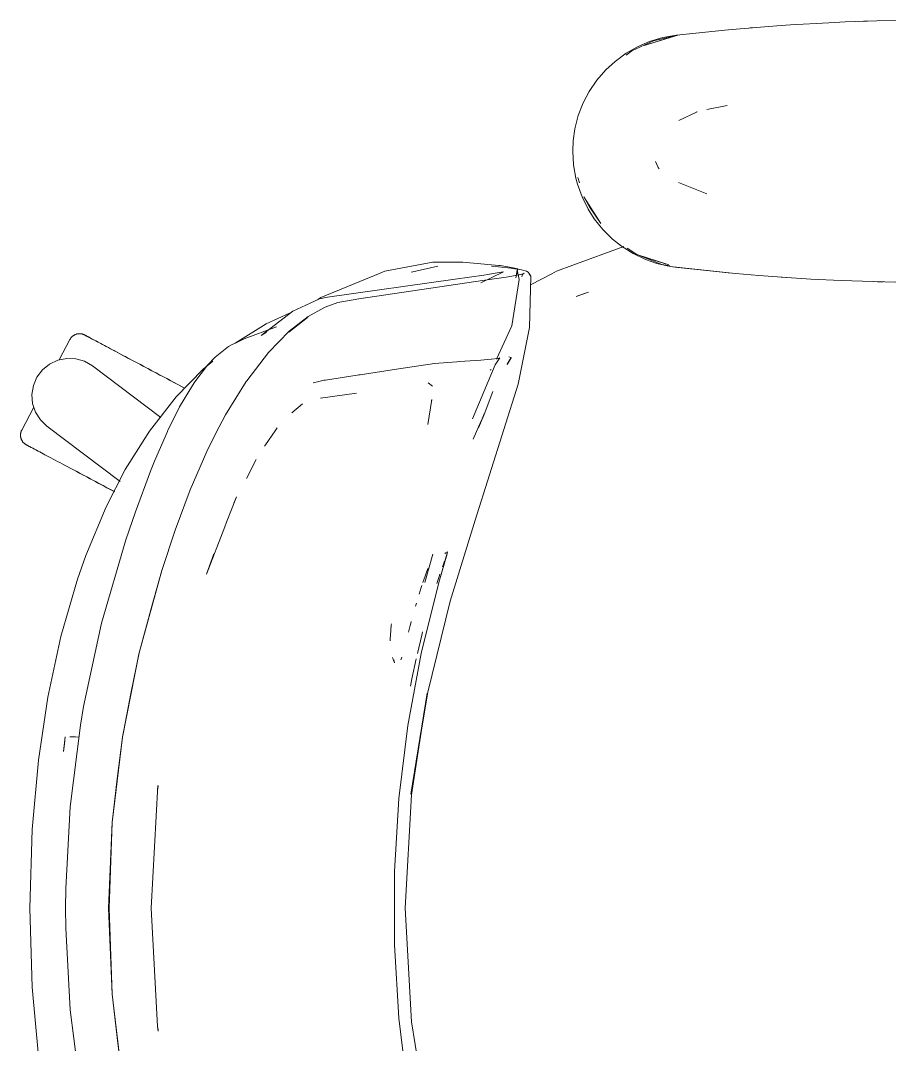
# Model space of a CAD drawing. Header units: millimetres. Extents: x 155927 to 326028, y -36033 to 97293.
# Drawn here: x 163894.2 to 164215.7, y 17334.7 to 17713.5 of the extents above; entities that cross this region are included whole.
import ezdxf

# ---------------------------------------------------------------- set-up
doc = ezdxf.new("R2010")
doc.units = ezdxf.units.MM
doc.header["$MEASUREMENT"] = 0
doc.layers.add('G-IMPT', color=8, linetype='CONTINUOUS', lineweight=9)
doc.layers.add('I-FURN', color=8, linetype='CONTINUOUS', lineweight=9)

msp = doc.modelspace()

# ---------------------------------------------------------------- linework, layer by layer
at = {"layer": 'G-IMPT'}
for p, q in [((164173.98, 17711.55), (164158.92, 17710.3)), ((164173.98, 17711.55), (164179.07, 17711.87)), ((164179.07, 17711.87), (164193.21, 17712.68)), ((164199.23, 17712.94), (164193.21, 17712.68)), ((164199.23, 17712.94), (164210.99, 17713.32)), ((164204.12, 17713.08), (164206.05, 17713.19)), ((164206.05, 17713.19), (164207.55, 17713.2)), ((164219.41, 17713.49), (164210.99, 17713.32)), ((164137.38, 17708.05), (164124.92, 17704.22)), ((164128.41, 17706), (164136.81, 17707.92)), ((164136.87, 17708.05), (164131.82, 17707.15)), ((164137.38, 17708.05), (164134.06, 17707.13)), ((164154.79, 17709.95), (164136.87, 17708.05)), ((164158.92, 17710.3), (164154.79, 17709.95)), ((164165.8, 17710.89), (164164.12, 17710.73)), ((164122.72, 17703.88), (164118.28, 17701.36)), ((164128.41, 17706), (164120.35, 17702.27)), ((164122.72, 17703.88), (164126.96, 17705.69)), ((164124.92, 17704.22), (164134.06, 17707.13)), ((164126.96, 17705.69), (164131.82, 17707.15)), ((164114.2, 17698.37), (164118.28, 17701.36)), ((164118.24, 17700.67), (164120.35, 17702.27)), ((164114.2, 17698.37), (164110.76, 17695.2)), ((164107.44, 17691.37), (164110.76, 17695.2)), ((164104.61, 17687.2), (164107.44, 17691.37)), ((164104.61, 17687.2), (164102.42, 17683.04)), ((164102.42, 17683.04), (164100.58, 17678.32)), ((164155.58, 17682.08), (164148.15, 17680.51)), ((164099.32, 17673.46), (164100.58, 17678.32)), ((164137.75, 17676.47), (164144.53, 17679.74)), ((164144.25, 17679.66), (164144.53, 17679.74)), ((164099.32, 17673.46), (164098.67, 17668.94)), ((164098.5, 17665.1), (164098.67, 17668.94)), ((164098.5, 17665.1), (164098.8, 17660.06)), ((164098.8, 17660.06), (164099.68, 17655.11)), ((164129.12, 17661.27), (164130.13, 17659.05)), ((164130.13, 17659.05), (164130.43, 17658.6)), ((164099.68, 17655.11), (164100.24, 17652.98)), ((164101.04, 17653.42), (164100.42, 17655.44)), ((164101.95, 17648.21), (164100.24, 17652.98)), ((164148.08, 17649.38), (164137.66, 17653.52)), ((164101.95, 17648.21), (164104.19, 17643.7)), ((164102.6, 17648.3), (164104.76, 17644.62)), ((164102.6, 17648.3), (164108.92, 17638.35)), ((164104.19, 17643.7), (164106.46, 17640.15)), ((164104.76, 17644.62), (164108.92, 17638.35)), ((164109.65, 17636.17), (164106.46, 17640.15)), ((164109.65, 17636.17), (164113.26, 17632.62)), ((164113.26, 17632.62), (164116.56, 17630)), ((164117.46, 17629.88), (164098.52, 17622.94)), ((164120.89, 17627.27), (164116.56, 17630)), ((164122.21, 17626.88), (164118.63, 17629.3)), ((164046.74, 17624.04), (164029.04, 17620.8)), ((164046.74, 17624.04), (164053.71, 17624.06)), ((164053.71, 17624.06), (164057.88, 17624.07)), ((164061.83, 17623.72), (164057.88, 17624.07)), ((164120.89, 17627.27), (164125.47, 17625.08)), ((164131.43, 17623.27), (164122.21, 17626.88)), ((164122.21, 17626.88), (164124.92, 17625.98)), ((164122.21, 17626.88), (164134.06, 17623.06)), ((164124.92, 17625.98), (164134.06, 17623.06)), ((164125.47, 17625.08), (164129.6, 17623.63)), ((164029.04, 17620.8), (164025.18, 17619.21)), ((164039.3, 17620.58), (164038.72, 17620.43)), ((164048.6, 17622.63), (164039.3, 17620.58)), ((164071.16, 17622.92), (164061.83, 17623.72)), ((164072.86, 17620.48), (164064.46, 17616.49)), ((164066.98, 17619.51), (164072, 17620.34)), ((164070.99, 17622.4), (164068.4, 17622.61)), ((164075.67, 17621.88), (164070.99, 17622.4)), ((164071.16, 17622.92), (164071.63, 17622.88)), ((164071.63, 17622.88), (164075.88, 17622.07)), ((164072.86, 17620.48), (164072, 17620.34)), ((164076.29, 17621.81), (164075.67, 17621.88)), ((164075.88, 17622.07), (164078.2, 17621.62)), ((164076.29, 17621.81), (164079.57, 17621.27)), ((164077.47, 17618.34), (164078.2, 17621.62)), ((164077.47, 17618.34), (164077.96, 17621.21)), ((164077.96, 17621.21), (164078.65, 17617.63)), ((164081.43, 17620.72), (164079.57, 17621.27)), ((164081.43, 17620.72), (164081.97, 17620.4)), ((164081.97, 17620.4), (164082.34, 17619.91)), ((164090.79, 17619.82), (164092.55, 17620.75)), ((164098.52, 17622.94), (164092.55, 17620.75)), ((164134.56, 17622.48), (164129.6, 17623.63)), ((164134.49, 17622.69), (164131.43, 17623.27)), ((164134.56, 17622.48), (164157.52, 17620.02)), ((164134.56, 17622.48), (164137.38, 17622.14)), ((164134.56, 17622.48), (164156, 17620.13)), ((164157.52, 17620.02), (164137.38, 17622.14)), ((164156, 17620.13), (164167.4, 17619.14)), ((164005.37, 17611.02), (164021.82, 17617.82)), ((164055.02, 17617.85), (164007.8, 17611.18)), ((164021.82, 17617.82), (164025.18, 17619.21)), ((164065.98, 17617.46), (164035.11, 17612.91)), ((164055.02, 17617.85), (164065.68, 17619.29)), ((164066.98, 17619.51), (164065.68, 17619.29)), ((164073.83, 17618.58), (164065.98, 17617.46)), ((164080.1, 17619.68), (164073.83, 17618.58)), ((164075.93, 17600.59), (164078.65, 17617.63)), ((164079.48, 17619.52), (164080.58, 17620.07)), ((164079.48, 17619.52), (164080.1, 17619.68)), ((164079.68, 17618.64), (164079.76, 17619.14)), ((164080.08, 17619.68), (164079.76, 17619.14)), ((164080.08, 17619.68), (164080.58, 17620.07)), ((164082.95, 17618.87), (164082.34, 17619.91)), ((164082.47, 17619.28), (164082.34, 17619.91)), ((164082.34, 17619.91), (164082.36, 17619.83)), ((164082.47, 17619.28), (164082.36, 17619.83)), ((164082.56, 17599.88), (164082.95, 17618.87)), ((164082.88, 17615.68), (164090.79, 17619.82)), ((164177.68, 17618.41), (164167.4, 17619.14)), ((164175.64, 17618.55), (164174.22, 17618.68)), ((164175.64, 17618.55), (164177.54, 17618.46)), ((164177.68, 17618.41), (164186.55, 17617.85)), ((164197.86, 17617.31), (164186.55, 17617.85)), ((164197.86, 17617.31), (164205.74, 17617.02)), ((164218.05, 17616.72), (164205.74, 17617.02)), ((164209.61, 17616.94), (164211.27, 17616.86)), ((164211.27, 17616.86), (164213.35, 17616.86)), ((164035.11, 17612.91), (164019.34, 17610.52)), ((164099.82, 17611.34), (164104.29, 17612.98)), ((164104.29, 17612.98), (164100.41, 17611.6)), ((164001.44, 17608.97), (163994.92, 17605.93)), ((164001.44, 17608.97), (164004.81, 17610.53)), ((164004.2, 17610.25), (164005.37, 17611.02)), ((164007.8, 17611.18), (164004.81, 17610.53)), ((164011.67, 17609.22), (164006.88, 17607.46)), ((164011.67, 17609.22), (164019.34, 17610.52)), ((164099.82, 17611.34), (164100.41, 17611.6)), ((163983.22, 17596.99), (163994.92, 17605.93)), ((163993.74, 17605.26), (163985.11, 17601.28)), ((164000.62, 17603.96), (164006.46, 17607.25)), ((164006.46, 17607.25), (164006.88, 17607.46)), ((163985.11, 17601.28), (163973.66, 17594.15)), ((163993.45, 17598.24), (164000.4, 17603.64)), ((164000.62, 17603.96), (163993.66, 17598.54)), ((164000.4, 17603.64), (163997.02, 17601.05)), ((163988.87, 17600.22), (163976.97, 17595.71)), ((163983.22, 17596.99), (163985.25, 17598.15)), ((163985.92, 17590.64), (163993.66, 17598.54)), ((163993.45, 17598.24), (163997.02, 17601.05)), ((164075.93, 17600.59), (164070.32, 17588.24)), ((164082.56, 17599.88), (164078.37, 17578.93)), ((163972.3, 17593.46), (163974.74, 17594.64)), ((163974.74, 17594.64), (163976.97, 17595.71)), ((163971.17, 17592.85), (163966.3, 17588.98)), ((163971.17, 17592.85), (163972.3, 17593.46)), ((163985.92, 17590.64), (163977.9, 17580.21)), ((163961.74, 17584.54), (163965.41, 17587.54)), ((163966.3, 17588.98), (163963.41, 17585.96)), ((164033.28, 17584.57), (164047.35, 17586.6)), ((164047.43, 17586.61), (164047.35, 17586.6)), ((164047.43, 17586.61), (164055.67, 17587.23)), ((164055.67, 17587.23), (164056.66, 17587.3)), ((164056.66, 17587.3), (164064.52, 17587.86)), ((164069.83, 17586.08), (164061.39, 17566.11)), ((164064.52, 17587.86), (164068.39, 17588.16)), ((164068.47, 17588.17), (164068.39, 17588.16)), ((164068.47, 17588.17), (164070.86, 17588.46)), ((164071.59, 17588.75), (164069.83, 17586.08)), ((164070.87, 17588.47), (164070.86, 17588.46)), ((164070.87, 17588.47), (164071.59, 17588.75)), ((164074.2, 17586.29), (164075.73, 17588.78)), ((164075.79, 17588.76), (164074.2, 17586.29)), ((164075.73, 17588.78), (164074.24, 17586.31)), ((164074.86, 17589.05), (164075.73, 17588.78)), ((164075.79, 17588.76), (164075.73, 17588.78)), ((163961.74, 17584.54), (163951.78, 17574.25)), ((163963.41, 17585.96), (163958.69, 17579.83)), ((164018.8, 17582.28), (164007.08, 17580.48)), ((164018.8, 17582.28), (164019.41, 17582.38)), ((164019.92, 17582.46), (164019.41, 17582.38)), ((164033.28, 17584.57), (164019.92, 17582.46)), ((164068.38, 17584.37), (164067.94, 17584.1)), ((163953.1, 17570.54), (163957.83, 17578.54)), ((163958.69, 17579.83), (163957.83, 17578.54)), ((163973.85, 17573.85), (163977.73, 17579.95)), ((163977.73, 17579.95), (163977.9, 17580.21)), ((164002.46, 17579.52), (164004.63, 17579.98)), ((164004.63, 17579.98), (164006.61, 17580.41)), ((164007.08, 17580.48), (164006.61, 17580.41)), ((164046.69, 17578.22), (164045.05, 17579.5)), ((164062.38, 17528.69), (164078.37, 17578.93)), ((164018.5, 17575.6), (164005.15, 17573.82)), ((164065.69, 17567.74), (164068.94, 17576.21)), ((163941.97, 17561.64), (163951.78, 17574.25)), ((163973.85, 17573.85), (163970.08, 17567.62)), ((163994.65, 17568.32), (163998.56, 17571.66)), ((164005.15, 17573.82), (164005.62, 17573.97)), ((164046.34, 17573.27), (164044.94, 17564.11)), ((164046.34, 17573.27), (164046.29, 17572.93)), ((163952.79, 17569.94), (163948.79, 17561.93)), ((163952.79, 17569.94), (163953.1, 17570.54)), ((163966.51, 17560.83), (163970.08, 17567.62)), ((164063.67, 17562.84), (164065.7, 17567.95)), ((164065.7, 17567.95), (164063.67, 17562.83)), ((164065.69, 17567.74), (164063.67, 17562.84)), ((164064.67, 17565.37), (164061.62, 17558.65)), ((163933, 17547.35), (163941.97, 17561.64)), ((163948.57, 17561.49), (163943.8, 17550.53)), ((163948.57, 17561.49), (163948.79, 17561.93)), ((163966.51, 17560.83), (163963.12, 17554.11)), ((163988.38, 17561.69), (163984.88, 17556.56)), ((163988.38, 17561.69), (163989.13, 17562.79)), ((163984.88, 17556.56), (163984.49, 17555.98)), ((163956.95, 17539.88), (163963.12, 17554.11)), ((163943.8, 17550.53), (163942.32, 17546.85)), ((163981.35, 17551.08), (163977.81, 17544.11)), ((163925.91, 17533.57), (163933, 17547.35)), ((163936.72, 17531.78), (163942.32, 17546.85)), ((163951.49, 17525), (163956.95, 17539.88)), ((163970.45, 17527.92), (163974.18, 17537.24)), ((163974.18, 17537.24), (163973.18, 17535)), ((163918.39, 17515.6), (163925.91, 17533.57)), ((163936.72, 17531.78), (163934.38, 17524.96)), ((163963.08, 17508.75), (163969.79, 17526.19)), ((163969.79, 17526.19), (163970.45, 17527.92)), ((164053.2, 17498.71), (164062.38, 17528.69)), ((163933.18, 17521.35), (163934.38, 17524.96)), ((163951.49, 17525), (163946.48, 17510.08)), ((163933.18, 17521.35), (163924.24, 17490.52)), ((163918.39, 17515.6), (163915.32, 17506.87)), ((163963.08, 17508.75), (163965.8, 17516.18)), ((164043.77, 17505.66), (164046.81, 17516.09)), ((164048.97, 17505.67), (164052.24, 17516.89)), ((164048.97, 17505.67), (164052.08, 17516.49)), ((164048.97, 17505.67), (164052.03, 17516.2)), ((164051.15, 17516.35), (164051.76, 17516.73)), ((164051.15, 17516.35), (164051.36, 17516.49)), ((164052.03, 17516.2), (164052.08, 17516.49)), ((164052.24, 17516.89), (164052.1, 17517.13)), ((164044.9, 17510.84), (164044.14, 17508.68)), ((164050.35, 17511.44), (164050.69, 17512.41)), ((164050.69, 17512.41), (164051.09, 17513.48)), ((163915.32, 17506.87), (163909.14, 17485.62)), ((163938.1, 17479.59), (163946.48, 17510.08)), ((163938.1, 17479.59), (163946.52, 17510)), ((163942.75, 17496.83), (163946.52, 17510)), ((164043.88, 17507.96), (164043.11, 17505.66)), ((164043.88, 17507.96), (164044.14, 17508.68)), ((164048.34, 17505.66), (164049.07, 17507.89)), ((164049.36, 17508.69), (164049.07, 17507.89)), ((164042.49, 17503.74), (164041.7, 17501.25)), ((164042.42, 17479.35), (164048.97, 17505.67)), ((164042.73, 17504.52), (164042.49, 17503.74)), ((164048.34, 17505.66), (164048.19, 17505.21)), ((163942.75, 17496.83), (163938.1, 17479.59)), ((164040.71, 17497.95), (164040.38, 17496.83)), ((164053.2, 17498.71), (164044.88, 17465.03)), ((163917.57, 17459.73), (163924.24, 17490.52)), ((164031.1, 17486.1), (164031.38, 17489.81)), ((164031.38, 17489.81), (164031.41, 17490.29)), ((164038.8, 17491.16), (164037.8, 17487.3)), ((164038.8, 17491.16), (164038.41, 17489.64)), ((163909.14, 17485.62), (163904.33, 17463.26)), ((164031.1, 17486.1), (164031, 17484.73)), ((164031, 17484.03), (164031, 17484.73)), ((164041.1, 17479.33), (164042.65, 17486.08)), ((164042.65, 17486.08), (164042.99, 17487.37)), ((163931.92, 17448.46), (163938.14, 17479.7)), ((163938.14, 17479.7), (163931.93, 17448.54)), ((163938.1, 17479.59), (163935.02, 17464.56)), ((164032.53, 17475.94), (164031.85, 17477.89)), ((164032.53, 17475.94), (164032.32, 17476.99)), ((164034.96, 17476.99), (164035.34, 17477.95)), ((164035.2, 17477.54), (164035.34, 17477.95)), ((164042.42, 17479.35), (164037.49, 17452.68)), ((164038.94, 17469.93), (164040.65, 17477.35)), ((164038.47, 17467.3), (164038.94, 17469.93)), ((164044.88, 17465.03), (164038.63, 17427.29)), ((163900.84, 17439.84), (163904.33, 17463.26)), ((163931.92, 17448.46), (163935.02, 17464.56)), ((164038.63, 17427.29), (164044.62, 17464.65)), ((164038.89, 17427.11), (164044.62, 17464.65)), ((163916.39, 17452.81), (163917.57, 17459.73)), ((163912.57, 17422.64), (163916.39, 17452.81)), ((164037.49, 17452.68), (164034.19, 17425.76)), ((163910.74, 17448.54), (163910.09, 17443.13)), ((163910.66, 17446.9), (163910.09, 17443.13)), ((163912.5, 17448.57), (163914.59, 17448.5)), ((163912.5, 17448.57), (163912.61, 17448.57)), ((163915.84, 17448.45), (163914.59, 17448.5)), ((163928.1, 17416.94), (163931.93, 17448.54)), ((163928.14, 17416.9), (163931.92, 17448.46)), ((163929.98, 17432.98), (163931.92, 17448.46)), ((163898.58, 17414.27), (163900.84, 17439.84)), ((163929.98, 17432.98), (163928.14, 17416.9)), ((163942.59, 17385.13), (163945.09, 17430.47)), ((163945.09, 17430.47), (163944.86, 17428.86)), ((163944.86, 17428.86), (163945.1, 17430.16)), ((163945.14, 17430.41), (163945.1, 17430.16)), ((164038.89, 17427.11), (164036.53, 17385.13)), ((164032.54, 17398.69), (164034.19, 17425.76)), ((163910.96, 17392.44), (163912.57, 17422.64)), ((163926.77, 17385.13), (163928.1, 17416.94)), ((163928.14, 17416.9), (163927, 17385.13)), ((163928.14, 17416.9), (163927.46, 17402.01)), ((163897.73, 17385.13), (163898.58, 17414.27)), ((163927.46, 17402.01), (163927, 17385.13)), ((164032.54, 17371.57), (164032.54, 17398.69)), ((163910.96, 17392.44), (163910.86, 17385.13)), ((163898.58, 17355.99), (163897.73, 17385.13)), ((163910.96, 17377.82), (163910.86, 17385.13)), ((163928.1, 17353.31), (163926.77, 17385.13)), ((163927.46, 17368.24), (163927, 17385.13)), ((163928.14, 17353.35), (163927, 17385.13)), ((163942.54, 17385.13), (163944.86, 17341.4)), ((163942.59, 17385.13), (163944.86, 17341.4)), ((164038.89, 17343.14), (164036.53, 17385.13)), ((163910.96, 17377.82), (163912.57, 17347.61)), ((164032.54, 17371.57), (164034.19, 17344.5)), ((163927.46, 17368.24), (163928.14, 17353.35)), ((163900.84, 17330.42), (163898.58, 17355.99)), ((163928.1, 17353.31), (163931.93, 17321.72)), ((163928.14, 17353.35), (163931.92, 17321.8)), ((163928.14, 17353.35), (163929.98, 17337.27)), ((163912.57, 17347.61), (163916.39, 17317.44)), ((164037.49, 17317.58), (164034.19, 17344.5)), ((163944.86, 17341.4), (163945.13, 17339.62)), ((163944.86, 17341.4), (163945.1, 17340.1)), ((163945.14, 17339.85), (163945.1, 17340.1)), ((164044.88, 17305.23), (164038.89, 17343.14)), ((163931.92, 17321.8), (163929.98, 17337.27))]:
    msp.add_line(p, q, dxfattribs=at)
at = {"layer": 'I-FURN'}
for p, q in [((163914.63, 17597.38), (163914.79, 17597.44)), ((163914.79, 17597.44), (163914.94, 17597.49)), ((163914.94, 17597.49), (163915.1, 17597.53)), ((163915.1, 17597.53), (163915.25, 17597.56)), ((163915.25, 17597.56), (163915.41, 17597.59)), ((163915.41, 17597.59), (163915.57, 17597.62)), ((163915.57, 17597.62), (163915.73, 17597.63)), ((163915.73, 17597.63), (163915.89, 17597.64)), ((163915.89, 17597.64), (163916.05, 17597.65)), ((163916.05, 17597.65), (163916.21, 17597.64)), ((163916.21, 17597.64), (163916.38, 17597.63)), ((163916.38, 17597.63), (163916.54, 17597.62)), ((163916.54, 17597.62), (163916.7, 17597.6)), ((163916.7, 17597.6), (163916.85, 17597.57)), ((163916.85, 17597.57), (163917.01, 17597.53)), ((163917.01, 17597.53), (163917.17, 17597.49)), ((163917.17, 17597.49), (163917.32, 17597.44)), ((163917.32, 17597.44), (163917.47, 17597.39)), ((163912.5, 17595.51), (163908.47, 17587.92)), ((163912.5, 17595.51), (163912.58, 17595.65)), ((163912.58, 17595.65), (163912.67, 17595.79)), ((163912.67, 17595.79), (163912.76, 17595.92)), ((163912.76, 17595.92), (163912.85, 17596.05)), ((163912.85, 17596.05), (163912.95, 17596.18)), ((163912.95, 17596.18), (163913.05, 17596.3)), ((163913.05, 17596.3), (163913.16, 17596.42)), ((163913.16, 17596.42), (163913.28, 17596.53)), ((163913.28, 17596.53), (163913.4, 17596.64)), ((163913.4, 17596.64), (163913.52, 17596.74)), ((163913.52, 17596.74), (163913.65, 17596.84)), ((163913.65, 17596.84), (163913.78, 17596.94)), ((163913.78, 17596.94), (163913.91, 17597.03)), ((163913.91, 17597.03), (163914.05, 17597.11)), ((163914.05, 17597.11), (163914.19, 17597.19)), ((163914.19, 17597.19), (163914.34, 17597.26)), ((163914.34, 17597.26), (163914.48, 17597.32)), ((163914.48, 17597.32), (163914.63, 17597.38)), ((163917.47, 17597.39), (163917.62, 17597.33)), ((163917.62, 17597.33), (163917.77, 17597.27)), ((163917.77, 17597.27), (163917.92, 17597.19)), ((163917.92, 17597.19), (163917.95, 17597.17)), ((163917.95, 17597.17), (163917.97, 17597.16)), ((163917.96, 17597.17), (163917.95, 17597.17)), ((163918, 17597.15), (163917.96, 17597.17)), ((163917.97, 17597.16), (163918.03, 17597.13)), ((163918.08, 17597.1), (163918, 17597.15)), ((163918.03, 17597.13), (163918.13, 17597.08)), ((163918.21, 17597.04), (163918.08, 17597.1)), ((163918.13, 17597.08), (163918.27, 17597)), ((163918.37, 17596.95), (163918.21, 17597.04)), ((163918.27, 17597), (163918.45, 17596.91)), ((163918.57, 17596.85), (163918.37, 17596.95)), ((163918.45, 17596.91), (163918.67, 17596.79)), ((163918.81, 17596.72), (163918.57, 17596.85)), ((163918.67, 17596.79), (163918.93, 17596.65)), ((163919.09, 17596.57), (163918.81, 17596.72)), ((163918.93, 17596.65), (163919.23, 17596.5)), ((163919.41, 17596.4), (163919.09, 17596.57)), ((163919.23, 17596.5), (163919.57, 17596.32)), ((163919.76, 17596.21), (163919.41, 17596.4)), ((163919.57, 17596.32), (163919.94, 17596.12)), ((163920.15, 17596), (163919.76, 17596.21)), ((163919.94, 17596.12), (163920.35, 17595.9)), ((163920.58, 17595.77), (163920.15, 17596)), ((163920.35, 17595.9), (163920.79, 17595.66)), ((163921.05, 17595.53), (163920.58, 17595.77)), ((163920.79, 17595.66), (163921.28, 17595.41)), ((163921.55, 17595.26), (163921.05, 17595.53)), ((163921.28, 17595.41), (163921.79, 17595.13)), ((163922.09, 17594.98), (163921.55, 17595.26)), ((163921.79, 17595.13), (163922.34, 17594.84)), ((163922.66, 17594.67), (163922.09, 17594.98)), ((163922.34, 17594.84), (163922.93, 17594.53)), ((163923.26, 17594.35), (163922.66, 17594.67)), ((163923.89, 17594.02), (163923.26, 17594.35)), ((163924.55, 17593.66), (163923.89, 17594.02)), ((163925.25, 17593.29), (163924.55, 17593.66)), ((163925.97, 17592.91), (163925.25, 17593.29)), ((163926.72, 17592.51), (163925.97, 17592.91)), ((163927.5, 17592.1), (163926.72, 17592.51)), ((163928.3, 17591.67), (163927.5, 17592.1)), ((163929.12, 17591.24), (163928.3, 17591.67)), ((163928.67, 17591.47), (163929.51, 17591.03)), ((163929.97, 17590.79), (163929.12, 17591.24)), ((163929.51, 17591.03), (163930.37, 17590.57)), ((163930.84, 17590.32), (163929.97, 17590.79)), ((163930.37, 17590.57), (163931.24, 17590.11)), ((163931.72, 17589.85), (163930.84, 17590.32)), ((163931.24, 17590.11), (163932.14, 17589.63)), ((163932.63, 17589.37), (163931.72, 17589.85)), ((163902.35, 17584.26), (163904.96, 17586.39)), ((163904.96, 17586.39), (163908.01, 17587.83)), ((163908.01, 17587.83), (163911.32, 17588.5)), ((163911.32, 17588.5), (163914.69, 17588.36)), ((163914.69, 17588.36), (163917.93, 17587.42)), ((163917.93, 17587.42), (163920.85, 17585.73)), ((163932.14, 17589.63), (163933.05, 17589.15)), ((163933.55, 17588.88), (163932.63, 17589.37)), ((163933.05, 17589.15), (163933.98, 17588.65)), ((163934.49, 17588.38), (163933.55, 17588.88)), ((163933.98, 17588.65), (163934.93, 17588.15)), ((163935.44, 17587.88), (163934.49, 17588.38)), ((163934.93, 17588.15), (163935.88, 17587.64)), ((163936.41, 17587.36), (163935.44, 17587.88)), ((163935.88, 17587.64), (163936.85, 17587.13)), ((163937.38, 17586.84), (163936.41, 17587.36)), ((163936.85, 17587.13), (163937.83, 17586.6)), ((163938.36, 17586.32), (163937.38, 17586.84)), ((163937.83, 17586.6), (163938.82, 17586.08)), ((163939.35, 17585.79), (163938.36, 17586.32)), ((163938.82, 17586.08), (163939.81, 17585.55)), ((163900.32, 17581.57), (163902.35, 17584.26)), ((163920.85, 17585.73), (163946.16, 17566.65)), ((163940.35, 17585.26), (163939.35, 17585.79)), ((163939.81, 17585.55), (163940.81, 17585.02)), ((163941.35, 17584.73), (163940.35, 17585.26)), ((163940.81, 17585.02), (163941.81, 17584.49)), ((163942.36, 17584.2), (163941.35, 17584.73)), ((163941.81, 17584.49), (163942.82, 17583.95)), ((163943.36, 17583.66), (163942.36, 17584.2)), ((163942.82, 17583.95), (163943.82, 17583.42)), ((163944.37, 17583.13), (163943.36, 17583.66)), ((163943.82, 17583.42), (163944.83, 17582.88)), ((163945.37, 17582.6), (163944.37, 17583.13)), ((163944.83, 17582.88), (163945.83, 17582.35)), ((163946.37, 17582.06), (163945.37, 17582.6)), ((163945.83, 17582.35), (163946.83, 17581.82)), ((163898.45, 17575.14), (163898.99, 17578.46)), ((163898.99, 17578.46), (163900.32, 17581.57)), ((163947.36, 17581.54), (163946.37, 17582.06)), ((163946.83, 17581.82), (163947.82, 17581.29)), ((163948.35, 17581.01), (163947.36, 17581.54)), ((163947.82, 17581.29), (163948.8, 17580.77)), ((163949.33, 17580.49), (163948.35, 17581.01)), ((163948.8, 17580.77), (163949.78, 17580.25)), ((163950.3, 17579.98), (163949.33, 17580.49)), ((163949.78, 17580.25), (163950.74, 17579.74)), ((163951.26, 17579.47), (163950.3, 17579.98)), ((163950.74, 17579.74), (163951.69, 17579.23)), ((163952.2, 17578.96), (163951.26, 17579.47)), ((163951.69, 17579.23), (163952.63, 17578.74)), ((163953.13, 17578.47), (163952.2, 17578.96)), ((163952.63, 17578.74), (163953.55, 17578.25)), ((163954.04, 17577.98), (163953.13, 17578.47)), ((163898.71, 17571.77), (163898.45, 17575.14)), ((163953.55, 17578.25), (163954.46, 17577.76)), ((163954.94, 17577.51), (163954.04, 17577.98)), ((163899.78, 17568.57), (163898.71, 17571.77)), ((163899.16, 17570.42), (163894.69, 17562.01)), ((163901.58, 17565.72), (163899.78, 17568.57)), ((163904.01, 17563.38), (163901.58, 17565.72)), ((163931.07, 17542.98), (163904.01, 17563.38)), ((163894.22, 17560.27), (163894.23, 17560.43)), ((163894.22, 17560.11), (163894.22, 17560.27)), ((163894.22, 17559.95), (163894.22, 17560.11)), ((163894.23, 17559.79), (163894.22, 17559.95)), ((163894.23, 17560.43), (163894.25, 17560.59)), ((163894.25, 17559.63), (163894.23, 17559.79)), ((163894.25, 17560.59), (163894.27, 17560.75)), ((163894.27, 17559.47), (163894.25, 17559.63)), ((163894.27, 17560.75), (163894.3, 17560.91)), ((163894.3, 17560.91), (163894.33, 17561.07)), ((163894.33, 17561.07), (163894.37, 17561.22)), ((163894.37, 17561.22), (163894.42, 17561.38)), ((163894.42, 17561.38), (163894.48, 17561.53)), ((163894.48, 17561.53), (163894.53, 17561.68)), ((163894.53, 17561.68), (163894.6, 17561.83)), ((163894.6, 17561.83), (163894.67, 17561.97)), ((163894.67, 17561.97), (163894.69, 17562.01)), ((163894.3, 17559.31), (163894.27, 17559.47)), ((163894.34, 17559.15), (163894.3, 17559.31)), ((163894.38, 17558.99), (163894.34, 17559.15)), ((163894.43, 17558.84), (163894.38, 17558.99)), ((163894.48, 17558.69), (163894.43, 17558.84)), ((163894.54, 17558.54), (163894.48, 17558.69)), ((163894.61, 17558.39), (163894.54, 17558.54)), ((163894.68, 17558.25), (163894.61, 17558.39)), ((163894.76, 17558.11), (163894.68, 17558.25)), ((163894.84, 17557.97), (163894.76, 17558.11)), ((163894.93, 17557.83), (163894.84, 17557.97)), ((163895.02, 17557.7), (163894.93, 17557.83)), ((163895.12, 17557.58), (163895.02, 17557.7)), ((163895.23, 17557.45), (163895.12, 17557.58)), ((163895.33, 17557.33), (163895.23, 17557.45)), ((163895.45, 17557.22), (163895.33, 17557.33)), ((163895.57, 17557.11), (163895.45, 17557.22)), ((163895.69, 17557.01), (163895.57, 17557.11)), ((163895.82, 17556.91), (163895.69, 17557.01)), ((163895.95, 17556.81), (163895.82, 17556.91)), ((163896.08, 17556.72), (163895.95, 17556.81)), ((163896.22, 17556.64), (163896.08, 17556.72)), ((163896.36, 17556.56), (163896.22, 17556.64)), ((163896.41, 17556.53), (163896.36, 17556.56)), ((163896.36, 17556.56), (163896.36, 17556.56)), ((163896.36, 17556.56), (163896.38, 17556.55)), ((163896.38, 17556.55), (163896.44, 17556.52)), ((163896.49, 17556.49), (163896.41, 17556.53)), ((163896.44, 17556.52), (163896.54, 17556.46)), ((163896.61, 17556.42), (163896.49, 17556.49)), ((163896.54, 17556.46), (163896.68, 17556.39)), ((163896.77, 17556.34), (163896.61, 17556.42)), ((163896.68, 17556.39), (163896.86, 17556.29)), ((163896.97, 17556.23), (163896.77, 17556.34)), ((163896.86, 17556.29), (163897.08, 17556.18)), ((163897.21, 17556.1), (163896.97, 17556.23)), ((163897.08, 17556.18), (163897.34, 17556.04)), ((163897.49, 17555.95), (163897.21, 17556.1)), ((163897.34, 17556.04), (163897.63, 17555.88)), ((163897.81, 17555.79), (163897.49, 17555.95)), ((163897.63, 17555.88), (163897.97, 17555.7)), ((163898.17, 17555.6), (163897.81, 17555.79)), ((163897.97, 17555.7), (163898.34, 17555.5)), ((163898.56, 17555.39), (163898.17, 17555.6)), ((163898.34, 17555.5), (163898.75, 17555.29)), ((163898.99, 17555.16), (163898.56, 17555.39)), ((163898.75, 17555.29), (163899.2, 17555.05)), ((163899.45, 17554.91), (163898.99, 17555.16)), ((163899.2, 17555.05), (163899.68, 17554.79)), ((163899.96, 17554.65), (163899.45, 17554.91)), ((163899.68, 17554.79), (163900.2, 17554.52)), ((163900.49, 17554.36), (163899.96, 17554.65)), ((163900.2, 17554.52), (163900.75, 17554.22)), ((163901.06, 17554.06), (163900.49, 17554.36)), ((163900.75, 17554.22), (163901.33, 17553.91)), ((163901.33, 17553.91), (163901.95, 17553.59)), ((163901.95, 17553.59), (163902.6, 17553.24)), ((163902.6, 17553.24), (163903.27, 17552.88)), ((163903.27, 17552.88), (163903.98, 17552.5)), ((163903.98, 17552.5), (163904.72, 17552.11)), ((163904.72, 17552.11), (163905.48, 17551.71)), ((163905.48, 17551.71), (163906.27, 17551.29)), ((163906.27, 17551.29), (163907.08, 17550.86)), ((163907.08, 17550.86), (163907.91, 17550.41)), ((163907.91, 17550.41), (163908.77, 17549.96)), ((163908.77, 17549.96), (163909.65, 17549.49)), ((163909.65, 17549.49), (163910.54, 17549.02)), ((163911.03, 17548.75), (163910.13, 17549.24)), ((163910.54, 17549.02), (163911.46, 17548.53)), ((163911.96, 17548.26), (163911.03, 17548.75)), ((163911.46, 17548.53), (163912.39, 17548.04)), ((163912.89, 17547.77), (163911.96, 17548.26)), ((163912.39, 17548.04), (163913.33, 17547.53)), ((163913.85, 17547.26), (163912.89, 17547.77)), ((163913.33, 17547.53), (163914.29, 17547.02)), ((163914.81, 17546.75), (163913.85, 17547.26)), ((163914.29, 17547.02), (163915.26, 17546.51)), ((163915.78, 17546.23), (163914.81, 17546.75)), ((163915.26, 17546.51), (163916.24, 17545.99)), ((163916.77, 17545.71), (163915.78, 17546.23)), ((163916.24, 17545.99), (163917.22, 17545.46)), ((163917.76, 17545.18), (163916.77, 17545.71)), ((163917.22, 17545.46), (163918.22, 17544.94)), ((163918.76, 17544.65), (163917.76, 17545.18)), ((163918.22, 17544.94), (163919.22, 17544.4)), ((163919.76, 17544.12), (163918.76, 17544.65)), ((163919.22, 17544.4), (163920.22, 17543.87)), ((163920.76, 17543.58), (163919.76, 17544.12)), ((163920.22, 17543.87), (163921.22, 17543.34)), ((163921.77, 17543.05), (163920.76, 17543.58)), ((163921.22, 17543.34), (163922.23, 17542.8)), ((163922.77, 17542.51), (163921.77, 17543.05)), ((163922.23, 17542.8), (163923.23, 17542.27)), ((163923.77, 17541.98), (163922.77, 17542.51)), ((163923.23, 17542.27), (163924.23, 17541.74)), ((163924.77, 17541.45), (163923.77, 17541.98)), ((163924.23, 17541.74), (163925.23, 17541.21)), ((163925.77, 17540.92), (163924.77, 17541.45)), ((163925.23, 17541.21), (163926.22, 17540.68)), ((163926.75, 17540.4), (163925.77, 17540.92)), ((163926.22, 17540.68), (163927.21, 17540.16)), ((163927.73, 17539.88), (163926.75, 17540.4)), ((163927.21, 17540.16), (163928.18, 17539.64)), ((163928.7, 17539.36), (163927.73, 17539.88)), ((163928.18, 17539.64), (163929.14, 17539.13))]:
    msp.add_line(p, q, dxfattribs=at)

doc.saveas('drawing.dxf')
